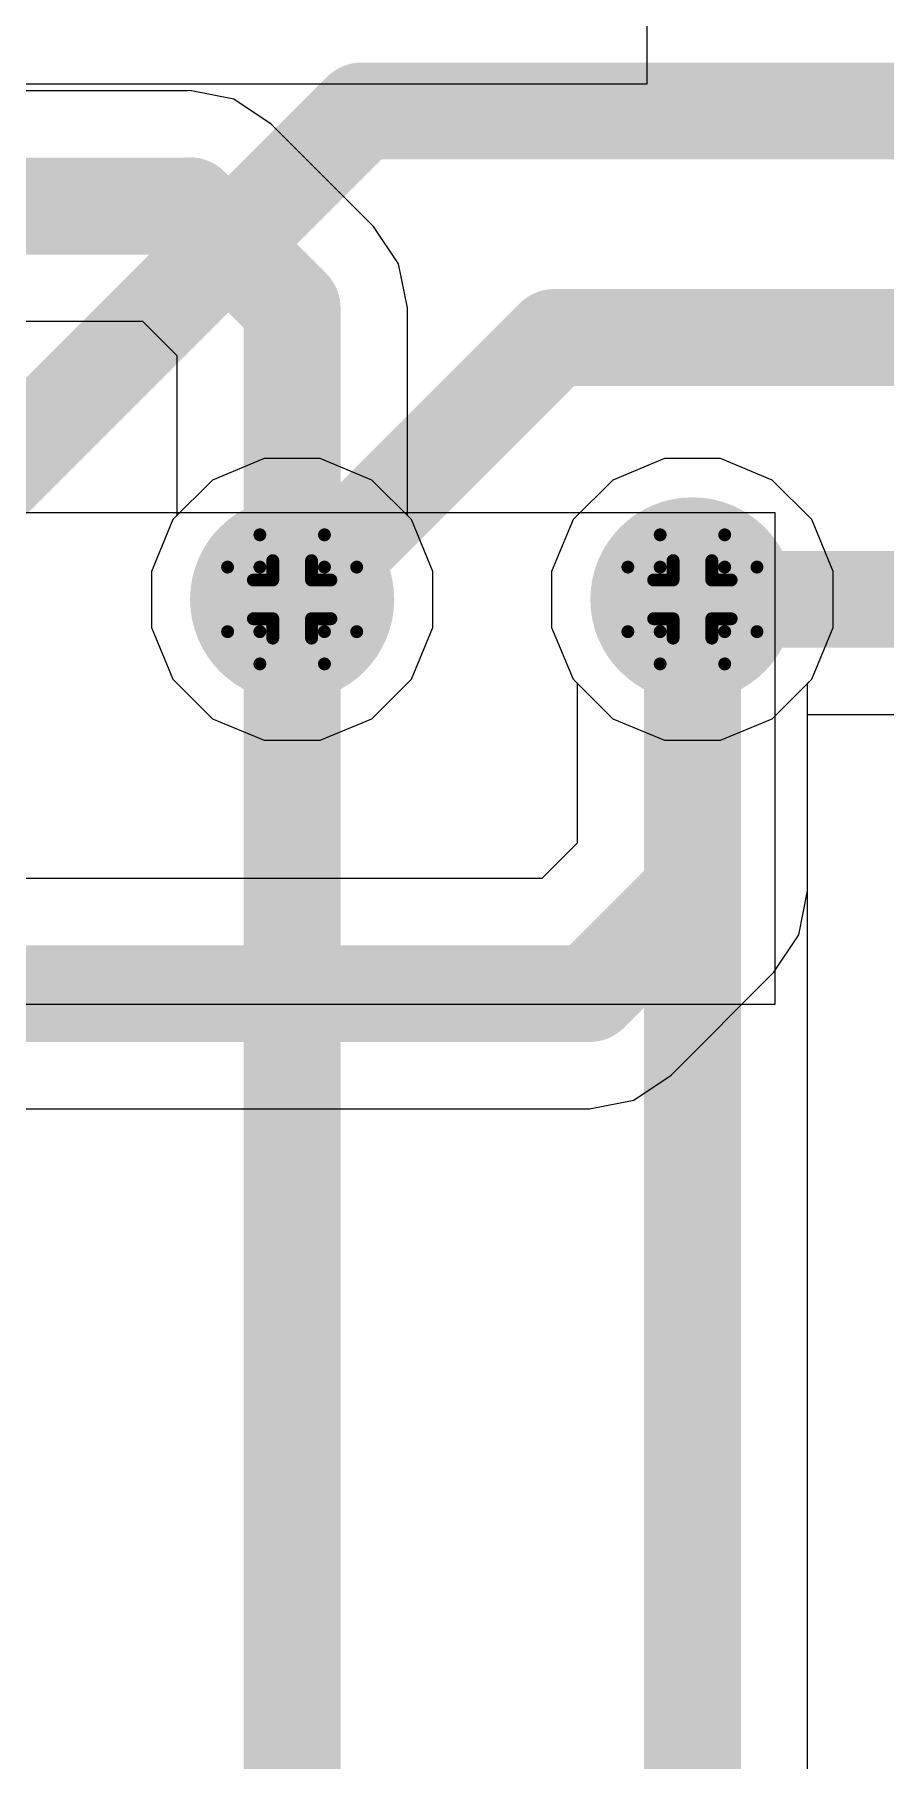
# Model space of a CAD drawing. Header units: inches. Extents: x -7 to 5163, y -3 to 5149.
# Drawn here: x 49.13 to 52.47, y 139.91 to 146.7 of the extents above; entities that cross this region are included whole.
import ezdxf

# ---------------------------------------------------------------- set-up
doc = ezdxf.new("R2010")
doc.units = ezdxf.units.IN
for name, color, linetype in [('Bottom Layer', 5, 'Continuous'), ('Bottom Solder', 6, 'Continuous'), ('Drill Drawing', 1, 'Continuous'), ('GND', 76, 'Continuous'), ('PWR', 16, 'Continuous'), ('Top Layer', 1, 'Continuous'), ('Top Solder', 216, 'Continuous'), ('Via Holes', 16, 'Continuous')]:
    doc.layers.add(name, color=color, linetype=linetype)

msp = doc.modelspace()

# ---------------------------------------------------------------- hatches: boundary and pattern name
at = {"layer": 'Bottom Layer'}
h = msp.add_hatch(color=5, dxfattribs=at)
edge = h.paths.add_edge_path()
edge.add_arc((50.1396, 144.4771), 0.3, 0, 360)
h = msp.add_hatch(color=5, dxfattribs=at)
edge = h.paths.add_edge_path()
edge.add_arc((51.7144, 144.4771), 0.3, 0, 360)
at = {"layer": 'Bottom Solder'}
h = msp.add_hatch(color=6, dxfattribs=at)
edge = h.paths.add_edge_path()
edge.add_arc((50.1396, 144.4771), 0.4016, 0, 360)
h = msp.add_hatch(color=6, dxfattribs=at)
edge = h.paths.add_edge_path()
edge.add_arc((51.7144, 144.4771), 0.4016, 0, 360)
at = {"layer": 'GND'}
h = msp.add_hatch(color=76, dxfattribs=at)
edge = h.paths.add_edge_path()
edge.add_arc((50.1396, 144.4771), 0.3, 0, 360)
h = msp.add_hatch(color=76, dxfattribs=at)
edge = h.paths.add_edge_path()
edge.add_arc((51.7144, 144.4771), 0.3, 0, 360)
at = {"layer": 'PWR'}
h = msp.add_hatch(color=16, dxfattribs=at)
edge = h.paths.add_edge_path()
edge.add_arc((50.1396, 144.4771), 0.3, 0, 360)
h = msp.add_hatch(color=16, dxfattribs=at)
edge = h.paths.add_edge_path()
edge.add_arc((51.7144, 144.4771), 0.3, 0, 360)
at = {"layer": 'Top Layer'}
h = msp.add_hatch(color=1, dxfattribs=at)
edge = h.paths.add_edge_path()
edge.add_arc((50.1396, 144.4771), 0.3, 0, 360)
h = msp.add_hatch(color=1, dxfattribs=at)
edge = h.paths.add_edge_path()
edge.add_arc((51.7144, 144.4771), 0.3, 0, 360)
at = {"layer": 'Top Solder'}
h = msp.add_hatch(color=216, dxfattribs=at)
edge = h.paths.add_edge_path()
edge.add_arc((50.1396, 144.4771), 0.4016, 0, 360)
h = msp.add_hatch(color=216, dxfattribs=at)
edge = h.paths.add_edge_path()
edge.add_arc((51.7144, 144.4771), 0.4016, 0, 360)
at = {"layer": 'Via Holes'}
h = msp.add_hatch(color=7, dxfattribs=at)
edge = h.paths.add_edge_path()
edge.add_arc((50.1396, 144.4771), 0.15, 0, 360)
h = msp.add_hatch(color=7, dxfattribs=at)
edge = h.paths.add_edge_path()
edge.add_arc((51.7144, 144.4771), 0.15, 0, 360)

# ---------------------------------------------------------------- linework, layer by layer
at = {"layer": 'Bottom Layer'}
for p, q in [((49.7274, 146.4778), (45.1104, 146.4778)), ((49.7371, 146.4797), (49.7274, 146.4778)), ((49.9105, 146.4452), (49.7371, 146.4797)), ((50.0575, 146.347), (49.9105, 146.4452)), ((50.4601, 145.9444), (50.0575, 146.347)), ((50.5583, 145.7974), (50.4601, 145.9444)), ((50.5928, 145.624), (50.5583, 145.7974)), ((50.5928, 144.8074), (50.5928, 145.624)), ((50.5928, 145.624), (50.5928, 145.624)), ((45.2981, 145.5714), (49.5513, 145.5714)), ((49.5513, 145.5714), (49.6864, 145.4363)), ((49.6864, 145.4363), (49.6864, 144.8074)), ((51.6042, 145.0311), (51.4006, 144.9468)), ((51.8246, 145.0311), (51.6042, 145.0311)), ((52.0282, 144.9468), (51.8246, 145.0311)), ((51.4006, 144.9468), (51.2447, 144.7909)), ((52.1841, 144.7909), (52.0282, 144.9468)), ((49.6864, 144.8074), (49.6699, 144.7909)), ((50.6093, 144.7909), (50.5928, 144.8074)), ((49.6699, 144.7909), (49.5856, 144.5873)), ((50.6936, 144.5873), (50.6093, 144.7909)), ((51.2447, 144.7909), (51.1604, 144.5873)), ((52.2684, 144.5873), (52.1841, 144.7909)), ((49.5856, 144.5873), (49.5856, 144.3669)), ((50.6936, 144.3669), (50.6936, 144.5873)), ((51.1604, 144.5873), (51.1604, 144.3669)), ((52.2684, 144.3669), (52.2684, 144.5873)), ((49.5856, 144.3669), (49.6699, 144.1633)), ((50.6093, 144.1633), (50.6936, 144.3669)), ((51.1604, 144.3669), (51.2447, 144.1633)), ((52.1841, 144.1633), (52.2684, 144.3669)), ((49.6699, 144.1633), (49.8258, 144.0075)), ((50.4534, 144.0075), (50.6093, 144.1633)), ((51.2447, 144.1633), (51.2612, 144.1469)), ((51.2612, 144.1469), (51.2612, 143.518)), ((52.1676, 144.1469), (52.1841, 144.1633)), ((52.1676, 143.3303), (52.1676, 144.1469)), ((49.8258, 144.0075), (50.0294, 143.9231)), ((50.2498, 143.9231), (50.4534, 144.0075)), ((50.0294, 143.9231), (50.2498, 143.9231)), ((51.2612, 143.518), (51.1222, 143.379)), ((51.1222, 143.379), (44.0281, 143.379)), ((52.1331, 143.1568), (52.1676, 143.3303)), ((52.0349, 143.0098), (52.1331, 143.1568)), ((51.6304, 142.6053), (52.0349, 143.0098)), ((51.4834, 142.5071), (51.6304, 142.6053)), ((51.3099, 142.4726), (51.4834, 142.5071)), ((43.8404, 142.4726), (51.3099, 142.4726))]:
    msp.add_line(p, q, dxfattribs=at)
for points in [[(45.1104, 146.0246, 0.381, 0.381, 0), (49.7351, 146.0246, 0.381, 0.381, 0)], [(49.7351, 146.0246, 0.381, 0.381, 0), (49.7371, 146.0265, 0.381, 0.381, 0)], [(49.7371, 146.0265, 0.381, 0.381, 0), (50.1396, 145.624, 0.381, 0.381, 0)], [(50.1396, 144.4771, 0.381, 0.381, 0), (50.1396, 145.624, 0.381, 0.381, 0)], [(51.7144, 143.3303, 0.381, 0.381, 0), (51.7144, 144.4771, 0.381, 0.381, 0)], [(51.3099, 142.9258, 0.381, 0.381, 0), (51.7144, 143.3303, 0.381, 0.381, 0)], [(43.8404, 142.9258, 0.381, 0.381, 0), (51.3099, 142.9258, 0.381, 0.381, 0)]]:
    msp.add_lwpolyline(points, format="xyseb", dxfattribs=at)
for points in [[(49.6399, 146.0246, 0.1905, 0.1905, 1), (49.8304, 146.0246, 0.1905, 0.1905, 1)], [(49.6399, 146.0246, 0.1905, 0.1905, 1), (49.8304, 146.0246, 0.1905, 0.1905, 1)], [(49.6418, 146.0265, 0.1905, 0.1905, 1), (49.8323, 146.0265, 0.1905, 0.1905, 1)], [(49.6418, 146.0265, 0.1905, 0.1905, 1), (49.8323, 146.0265, 0.1905, 0.1905, 1)], [(50.0444, 145.624, 0.1905, 0.1905, 1), (50.2348, 145.624, 0.1905, 0.1905, 1)], [(50.0444, 145.624, 0.1905, 0.1905, 1), (50.2348, 145.624, 0.1905, 0.1905, 1)], [(50.0444, 144.4771, 0.1905, 0.1905, 1), (50.2348, 144.4771, 0.1905, 0.1905, 1)], [(51.6191, 144.4771, 0.1905, 0.1905, 1), (51.8096, 144.4771, 0.1905, 0.1905, 1)], [(51.6191, 143.3303, 0.1905, 0.1905, 1), (51.8096, 143.3303, 0.1905, 0.1905, 1)], [(51.6191, 143.3303, 0.1905, 0.1905, 1), (51.8096, 143.3303, 0.1905, 0.1905, 1)], [(51.2147, 142.9258, 0.1905, 0.1905, 1), (51.4052, 142.9258, 0.1905, 0.1905, 1)], [(51.2147, 142.9258, 0.1905, 0.1905, 1), (51.4052, 142.9258, 0.1905, 0.1905, 1)]]:
    msp.add_lwpolyline(points, format="xyseb", close=True, dxfattribs=at)
at = {"layer": 'Drill Drawing'}
for points in [[(50.0126, 144.6041, 0.0508, 0.0508, 0), (50.0126, 144.7311, 0.0508, 0.0508, 0)], [(50.0126, 144.7311, 0.0508, 0.0508, 0), (50.2666, 144.7311, 0.0508, 0.0508, 0)], [(50.2666, 144.6041, 0.0508, 0.0508, 0), (50.2666, 144.7311, 0.0508, 0.0508, 0)], [(51.5874, 144.6041, 0.0508, 0.0508, 0), (51.5874, 144.7311, 0.0508, 0.0508, 0)], [(51.5874, 144.7311, 0.0508, 0.0508, 0), (51.8414, 144.7311, 0.0508, 0.0508, 0)], [(51.8414, 144.6041, 0.0508, 0.0508, 0), (51.8414, 144.7311, 0.0508, 0.0508, 0)], [(49.8856, 144.3501, 0.0508, 0.0508, 0), (49.8856, 144.6041, 0.0508, 0.0508, 0)], [(49.8856, 144.6041, 0.0508, 0.0508, 0), (50.0126, 144.6041, 0.0508, 0.0508, 0)], [(50.0634, 144.5533, 0.0508, 0.0508, 0), (50.0634, 144.6295, 0.0508, 0.0508, 0)], [(50.0634, 144.6295, 0.0508, 0.0508, 0), (50.2158, 144.6295, 0.0508, 0.0508, 0)], [(50.2158, 144.5533, 0.0508, 0.0508, 0), (50.2158, 144.6295, 0.0508, 0.0508, 0)], [(50.2666, 144.6041, 0.0508, 0.0508, 0), (50.3936, 144.6041, 0.0508, 0.0508, 0)], [(50.3936, 144.3501, 0.0508, 0.0508, 0), (50.3936, 144.6041, 0.0508, 0.0508, 0)], [(51.4604, 144.3501, 0.0508, 0.0508, 0), (51.4604, 144.6041, 0.0508, 0.0508, 0)], [(51.4604, 144.6041, 0.0508, 0.0508, 0), (51.5874, 144.6041, 0.0508, 0.0508, 0)], [(51.6382, 144.5533, 0.0508, 0.0508, 0), (51.6382, 144.6295, 0.0508, 0.0508, 0)], [(51.6382, 144.6295, 0.0508, 0.0508, 0), (51.7906, 144.6295, 0.0508, 0.0508, 0)], [(51.7906, 144.5533, 0.0508, 0.0508, 0), (51.7906, 144.6295, 0.0508, 0.0508, 0)], [(51.8414, 144.6041, 0.0508, 0.0508, 0), (51.9684, 144.6041, 0.0508, 0.0508, 0)], [(51.9684, 144.3501, 0.0508, 0.0508, 0), (51.9684, 144.6041, 0.0508, 0.0508, 0)], [(49.9872, 144.4009, 0.0508, 0.0508, 0), (49.9872, 144.5533, 0.0508, 0.0508, 0)], [(49.9872, 144.5533, 0.0508, 0.0508, 0), (50.0634, 144.5533, 0.0508, 0.0508, 0)], [(50.2158, 144.5533, 0.0508, 0.0508, 0), (50.292, 144.5533, 0.0508, 0.0508, 0)], [(50.292, 144.4009, 0.0508, 0.0508, 0), (50.292, 144.5533, 0.0508, 0.0508, 0)], [(51.562, 144.4009, 0.0508, 0.0508, 0), (51.562, 144.5533, 0.0508, 0.0508, 0)], [(51.562, 144.5533, 0.0508, 0.0508, 0), (51.6382, 144.5533, 0.0508, 0.0508, 0)], [(51.7906, 144.5533, 0.0508, 0.0508, 0), (51.8668, 144.5533, 0.0508, 0.0508, 0)], [(51.8668, 144.4009, 0.0508, 0.0508, 0), (51.8668, 144.5533, 0.0508, 0.0508, 0)], [(49.9872, 144.4009, 0.0508, 0.0508, 0), (50.0634, 144.4009, 0.0508, 0.0508, 0)], [(50.0634, 144.3247, 0.0508, 0.0508, 0), (50.0634, 144.4009, 0.0508, 0.0508, 0)], [(50.2158, 144.4009, 0.0508, 0.0508, 0), (50.292, 144.4009, 0.0508, 0.0508, 0)], [(50.2158, 144.3247, 0.0508, 0.0508, 0), (50.2158, 144.4009, 0.0508, 0.0508, 0)], [(51.562, 144.4009, 0.0508, 0.0508, 0), (51.6382, 144.4009, 0.0508, 0.0508, 0)], [(51.6382, 144.3247, 0.0508, 0.0508, 0), (51.6382, 144.4009, 0.0508, 0.0508, 0)], [(51.7906, 144.4009, 0.0508, 0.0508, 0), (51.8668, 144.4009, 0.0508, 0.0508, 0)], [(51.7906, 144.3247, 0.0508, 0.0508, 0), (51.7906, 144.4009, 0.0508, 0.0508, 0)], [(49.8856, 144.3501, 0.0508, 0.0508, 0), (50.0126, 144.3501, 0.0508, 0.0508, 0)], [(50.0126, 144.2231, 0.0508, 0.0508, 0), (50.0126, 144.3501, 0.0508, 0.0508, 0)], [(50.0634, 144.3247, 0.0508, 0.0508, 0), (50.2158, 144.3247, 0.0508, 0.0508, 0)], [(50.2666, 144.3501, 0.0508, 0.0508, 0), (50.3936, 144.3501, 0.0508, 0.0508, 0)], [(50.2666, 144.2231, 0.0508, 0.0508, 0), (50.2666, 144.3501, 0.0508, 0.0508, 0)], [(51.4604, 144.3501, 0.0508, 0.0508, 0), (51.5874, 144.3501, 0.0508, 0.0508, 0)], [(51.5874, 144.2231, 0.0508, 0.0508, 0), (51.5874, 144.3501, 0.0508, 0.0508, 0)], [(51.6382, 144.3247, 0.0508, 0.0508, 0), (51.7906, 144.3247, 0.0508, 0.0508, 0)], [(51.8414, 144.3501, 0.0508, 0.0508, 0), (51.9684, 144.3501, 0.0508, 0.0508, 0)], [(51.8414, 144.2231, 0.0508, 0.0508, 0), (51.8414, 144.3501, 0.0508, 0.0508, 0)], [(50.0126, 144.2231, 0.0508, 0.0508, 0), (50.2666, 144.2231, 0.0508, 0.0508, 0)], [(51.5874, 144.2231, 0.0508, 0.0508, 0), (51.8414, 144.2231, 0.0508, 0.0508, 0)]]:
    msp.add_lwpolyline(points, format="xyseb", dxfattribs=at)
for points in [[(49.9999, 144.7311, 0.0254, 0.0254, 1), (50.0253, 144.7311, 0.0254, 0.0254, 1)], [(49.9999, 144.7311, 0.0254, 0.0254, 1), (50.0253, 144.7311, 0.0254, 0.0254, 1)], [(50.2539, 144.7311, 0.0254, 0.0254, 1), (50.2793, 144.7311, 0.0254, 0.0254, 1)], [(50.2539, 144.7311, 0.0254, 0.0254, 1), (50.2793, 144.7311, 0.0254, 0.0254, 1)], [(51.5747, 144.7311, 0.0254, 0.0254, 1), (51.6001, 144.7311, 0.0254, 0.0254, 1)], [(51.5747, 144.7311, 0.0254, 0.0254, 1), (51.6001, 144.7311, 0.0254, 0.0254, 1)], [(51.8287, 144.7311, 0.0254, 0.0254, 1), (51.8541, 144.7311, 0.0254, 0.0254, 1)], [(51.8287, 144.7311, 0.0254, 0.0254, 1), (51.8541, 144.7311, 0.0254, 0.0254, 1)], [(49.8729, 144.6041, 0.0254, 0.0254, 1), (49.8983, 144.6041, 0.0254, 0.0254, 1)], [(49.8729, 144.6041, 0.0254, 0.0254, 1), (49.8983, 144.6041, 0.0254, 0.0254, 1)], [(49.9999, 144.6041, 0.0254, 0.0254, 1), (50.0253, 144.6041, 0.0254, 0.0254, 1)], [(49.9999, 144.6041, 0.0254, 0.0254, 1), (50.0253, 144.6041, 0.0254, 0.0254, 1)], [(50.0507, 144.6295, 0.0254, 0.0254, 1), (50.0761, 144.6295, 0.0254, 0.0254, 1)], [(50.0507, 144.6295, 0.0254, 0.0254, 1), (50.0761, 144.6295, 0.0254, 0.0254, 1)], [(50.2031, 144.6295, 0.0254, 0.0254, 1), (50.2285, 144.6295, 0.0254, 0.0254, 1)], [(50.2031, 144.6295, 0.0254, 0.0254, 1), (50.2285, 144.6295, 0.0254, 0.0254, 1)], [(50.2539, 144.6041, 0.0254, 0.0254, 1), (50.2793, 144.6041, 0.0254, 0.0254, 1)], [(50.2539, 144.6041, 0.0254, 0.0254, 1), (50.2793, 144.6041, 0.0254, 0.0254, 1)], [(50.3809, 144.6041, 0.0254, 0.0254, 1), (50.4063, 144.6041, 0.0254, 0.0254, 1)], [(50.3809, 144.6041, 0.0254, 0.0254, 1), (50.4063, 144.6041, 0.0254, 0.0254, 1)], [(51.4477, 144.6041, 0.0254, 0.0254, 1), (51.4731, 144.6041, 0.0254, 0.0254, 1)], [(51.4477, 144.6041, 0.0254, 0.0254, 1), (51.4731, 144.6041, 0.0254, 0.0254, 1)], [(51.5747, 144.6041, 0.0254, 0.0254, 1), (51.6001, 144.6041, 0.0254, 0.0254, 1)], [(51.5747, 144.6041, 0.0254, 0.0254, 1), (51.6001, 144.6041, 0.0254, 0.0254, 1)], [(51.6255, 144.6295, 0.0254, 0.0254, 1), (51.6509, 144.6295, 0.0254, 0.0254, 1)], [(51.6255, 144.6295, 0.0254, 0.0254, 1), (51.6509, 144.6295, 0.0254, 0.0254, 1)], [(51.7779, 144.6295, 0.0254, 0.0254, 1), (51.8033, 144.6295, 0.0254, 0.0254, 1)], [(51.7779, 144.6295, 0.0254, 0.0254, 1), (51.8033, 144.6295, 0.0254, 0.0254, 1)], [(51.8287, 144.6041, 0.0254, 0.0254, 1), (51.8541, 144.6041, 0.0254, 0.0254, 1)], [(51.8287, 144.6041, 0.0254, 0.0254, 1), (51.8541, 144.6041, 0.0254, 0.0254, 1)], [(51.9557, 144.6041, 0.0254, 0.0254, 1), (51.9811, 144.6041, 0.0254, 0.0254, 1)], [(51.9557, 144.6041, 0.0254, 0.0254, 1), (51.9811, 144.6041, 0.0254, 0.0254, 1)], [(49.9745, 144.5533, 0.0254, 0.0254, 1), (49.9999, 144.5533, 0.0254, 0.0254, 1)], [(49.9745, 144.5533, 0.0254, 0.0254, 1), (49.9999, 144.5533, 0.0254, 0.0254, 1)], [(50.0507, 144.5533, 0.0254, 0.0254, 1), (50.0761, 144.5533, 0.0254, 0.0254, 1)], [(50.0507, 144.5533, 0.0254, 0.0254, 1), (50.0761, 144.5533, 0.0254, 0.0254, 1)], [(50.2031, 144.5533, 0.0254, 0.0254, 1), (50.2285, 144.5533, 0.0254, 0.0254, 1)], [(50.2031, 144.5533, 0.0254, 0.0254, 1), (50.2285, 144.5533, 0.0254, 0.0254, 1)], [(50.2793, 144.5533, 0.0254, 0.0254, 1), (50.3047, 144.5533, 0.0254, 0.0254, 1)], [(50.2793, 144.5533, 0.0254, 0.0254, 1), (50.3047, 144.5533, 0.0254, 0.0254, 1)], [(51.5493, 144.5533, 0.0254, 0.0254, 1), (51.5747, 144.5533, 0.0254, 0.0254, 1)], [(51.5493, 144.5533, 0.0254, 0.0254, 1), (51.5747, 144.5533, 0.0254, 0.0254, 1)], [(51.6255, 144.5533, 0.0254, 0.0254, 1), (51.6509, 144.5533, 0.0254, 0.0254, 1)], [(51.6255, 144.5533, 0.0254, 0.0254, 1), (51.6509, 144.5533, 0.0254, 0.0254, 1)], [(51.7779, 144.5533, 0.0254, 0.0254, 1), (51.8033, 144.5533, 0.0254, 0.0254, 1)], [(51.7779, 144.5533, 0.0254, 0.0254, 1), (51.8033, 144.5533, 0.0254, 0.0254, 1)], [(51.8541, 144.5533, 0.0254, 0.0254, 1), (51.8795, 144.5533, 0.0254, 0.0254, 1)], [(51.8541, 144.5533, 0.0254, 0.0254, 1), (51.8795, 144.5533, 0.0254, 0.0254, 1)], [(49.9745, 144.4009, 0.0254, 0.0254, 1), (49.9999, 144.4009, 0.0254, 0.0254, 1)], [(49.9745, 144.4009, 0.0254, 0.0254, 1), (49.9999, 144.4009, 0.0254, 0.0254, 1)], [(50.0507, 144.4009, 0.0254, 0.0254, 1), (50.0761, 144.4009, 0.0254, 0.0254, 1)], [(50.0507, 144.4009, 0.0254, 0.0254, 1), (50.0761, 144.4009, 0.0254, 0.0254, 1)], [(50.2031, 144.4009, 0.0254, 0.0254, 1), (50.2285, 144.4009, 0.0254, 0.0254, 1)], [(50.2031, 144.4009, 0.0254, 0.0254, 1), (50.2285, 144.4009, 0.0254, 0.0254, 1)], [(50.2793, 144.4009, 0.0254, 0.0254, 1), (50.3047, 144.4009, 0.0254, 0.0254, 1)], [(50.2793, 144.4009, 0.0254, 0.0254, 1), (50.3047, 144.4009, 0.0254, 0.0254, 1)], [(51.5493, 144.4009, 0.0254, 0.0254, 1), (51.5747, 144.4009, 0.0254, 0.0254, 1)], [(51.5493, 144.4009, 0.0254, 0.0254, 1), (51.5747, 144.4009, 0.0254, 0.0254, 1)], [(51.6255, 144.4009, 0.0254, 0.0254, 1), (51.6509, 144.4009, 0.0254, 0.0254, 1)], [(51.6255, 144.4009, 0.0254, 0.0254, 1), (51.6509, 144.4009, 0.0254, 0.0254, 1)], [(51.7779, 144.4009, 0.0254, 0.0254, 1), (51.8033, 144.4009, 0.0254, 0.0254, 1)], [(51.7779, 144.4009, 0.0254, 0.0254, 1), (51.8033, 144.4009, 0.0254, 0.0254, 1)], [(51.8541, 144.4009, 0.0254, 0.0254, 1), (51.8795, 144.4009, 0.0254, 0.0254, 1)], [(51.8541, 144.4009, 0.0254, 0.0254, 1), (51.8795, 144.4009, 0.0254, 0.0254, 1)], [(49.8729, 144.3501, 0.0254, 0.0254, 1), (49.8983, 144.3501, 0.0254, 0.0254, 1)], [(49.8729, 144.3501, 0.0254, 0.0254, 1), (49.8983, 144.3501, 0.0254, 0.0254, 1)], [(49.9999, 144.3501, 0.0254, 0.0254, 1), (50.0253, 144.3501, 0.0254, 0.0254, 1)], [(49.9999, 144.3501, 0.0254, 0.0254, 1), (50.0253, 144.3501, 0.0254, 0.0254, 1)], [(50.0507, 144.3247, 0.0254, 0.0254, 1), (50.0761, 144.3247, 0.0254, 0.0254, 1)], [(50.0507, 144.3247, 0.0254, 0.0254, 1), (50.0761, 144.3247, 0.0254, 0.0254, 1)], [(50.2031, 144.3247, 0.0254, 0.0254, 1), (50.2285, 144.3247, 0.0254, 0.0254, 1)], [(50.2031, 144.3247, 0.0254, 0.0254, 1), (50.2285, 144.3247, 0.0254, 0.0254, 1)], [(50.2539, 144.3501, 0.0254, 0.0254, 1), (50.2793, 144.3501, 0.0254, 0.0254, 1)], [(50.2539, 144.3501, 0.0254, 0.0254, 1), (50.2793, 144.3501, 0.0254, 0.0254, 1)], [(50.3809, 144.3501, 0.0254, 0.0254, 1), (50.4063, 144.3501, 0.0254, 0.0254, 1)], [(50.3809, 144.3501, 0.0254, 0.0254, 1), (50.4063, 144.3501, 0.0254, 0.0254, 1)], [(51.4477, 144.3501, 0.0254, 0.0254, 1), (51.4731, 144.3501, 0.0254, 0.0254, 1)], [(51.4477, 144.3501, 0.0254, 0.0254, 1), (51.4731, 144.3501, 0.0254, 0.0254, 1)], [(51.5747, 144.3501, 0.0254, 0.0254, 1), (51.6001, 144.3501, 0.0254, 0.0254, 1)], [(51.5747, 144.3501, 0.0254, 0.0254, 1), (51.6001, 144.3501, 0.0254, 0.0254, 1)], [(51.6255, 144.3247, 0.0254, 0.0254, 1), (51.6509, 144.3247, 0.0254, 0.0254, 1)], [(51.6255, 144.3247, 0.0254, 0.0254, 1), (51.6509, 144.3247, 0.0254, 0.0254, 1)], [(51.7779, 144.3247, 0.0254, 0.0254, 1), (51.8033, 144.3247, 0.0254, 0.0254, 1)], [(51.7779, 144.3247, 0.0254, 0.0254, 1), (51.8033, 144.3247, 0.0254, 0.0254, 1)], [(51.8287, 144.3501, 0.0254, 0.0254, 1), (51.8541, 144.3501, 0.0254, 0.0254, 1)], [(51.8287, 144.3501, 0.0254, 0.0254, 1), (51.8541, 144.3501, 0.0254, 0.0254, 1)], [(51.9557, 144.3501, 0.0254, 0.0254, 1), (51.9811, 144.3501, 0.0254, 0.0254, 1)], [(51.9557, 144.3501, 0.0254, 0.0254, 1), (51.9811, 144.3501, 0.0254, 0.0254, 1)], [(49.9999, 144.2231, 0.0254, 0.0254, 1), (50.0253, 144.2231, 0.0254, 0.0254, 1)], [(49.9999, 144.2231, 0.0254, 0.0254, 1), (50.0253, 144.2231, 0.0254, 0.0254, 1)], [(50.2539, 144.2231, 0.0254, 0.0254, 1), (50.2793, 144.2231, 0.0254, 0.0254, 1)], [(50.2539, 144.2231, 0.0254, 0.0254, 1), (50.2793, 144.2231, 0.0254, 0.0254, 1)], [(51.5747, 144.2231, 0.0254, 0.0254, 1), (51.6001, 144.2231, 0.0254, 0.0254, 1)], [(51.5747, 144.2231, 0.0254, 0.0254, 1), (51.6001, 144.2231, 0.0254, 0.0254, 1)], [(51.8287, 144.2231, 0.0254, 0.0254, 1), (51.8541, 144.2231, 0.0254, 0.0254, 1)], [(51.8287, 144.2231, 0.0254, 0.0254, 1), (51.8541, 144.2231, 0.0254, 0.0254, 1)]]:
    msp.add_lwpolyline(points, format="xyseb", close=True, dxfattribs=at)
at = {"layer": 'GND'}
for p, q in [((50.0294, 145.0311), (49.8258, 144.9468)), ((50.2498, 145.0311), (50.0294, 145.0311)), ((50.4534, 144.9468), (50.2498, 145.0311)), ((51.6042, 145.0311), (51.4006, 144.9468)), ((51.8246, 145.0311), (51.6042, 145.0311)), ((52.0282, 144.9468), (51.8246, 145.0311)), ((49.8258, 144.9468), (49.6699, 144.7909)), ((50.6093, 144.7909), (50.4534, 144.9468)), ((51.4006, 144.9468), (51.2447, 144.7909)), ((52.1841, 144.7909), (52.0282, 144.9468)), ((49.6699, 144.7909), (49.5856, 144.5873)), ((50.6936, 144.5873), (50.6093, 144.7909)), ((51.2447, 144.7909), (51.1604, 144.5873)), ((52.2684, 144.5873), (52.1841, 144.7909)), ((49.5856, 144.5873), (49.5856, 144.3669)), ((50.6936, 144.3669), (50.6936, 144.5873)), ((51.1604, 144.5873), (51.1604, 144.3669)), ((52.2684, 144.3669), (52.2684, 144.5873)), ((49.5856, 144.3669), (49.6699, 144.1633)), ((50.6093, 144.1633), (50.6936, 144.3669)), ((51.1604, 144.3669), (51.2447, 144.1633)), ((52.1841, 144.1633), (52.2684, 144.3669)), ((49.6699, 144.1633), (49.8258, 144.0075)), ((50.4534, 144.0075), (50.6093, 144.1633)), ((51.2447, 144.1633), (51.4006, 144.0075)), ((52.0282, 144.0075), (52.1841, 144.1633)), ((49.8258, 144.0075), (50.0294, 143.9231)), ((50.2498, 143.9231), (50.4534, 144.0075)), ((51.4006, 144.0075), (51.6042, 143.9231)), ((51.8246, 143.9231), (52.0282, 144.0075)), ((50.0294, 143.9231), (50.2498, 143.9231)), ((51.6042, 143.9231), (51.8246, 143.9231))]:
    msp.add_line(p, q, dxfattribs=at)
at = {"layer": 'PWR'}
for p, q in [((50.0294, 145.0311), (49.8258, 144.9468)), ((50.2498, 145.0311), (50.0294, 145.0311)), ((50.4534, 144.9468), (50.2498, 145.0311)), ((51.6042, 145.0311), (51.4006, 144.9468)), ((51.8246, 145.0311), (51.6042, 145.0311)), ((52.0282, 144.9468), (51.8246, 145.0311)), ((49.8258, 144.9468), (49.6699, 144.7909)), ((50.6093, 144.7909), (50.4534, 144.9468)), ((51.4006, 144.9468), (51.2447, 144.7909)), ((52.1841, 144.7909), (52.0282, 144.9468)), ((49.6699, 144.7909), (49.5856, 144.5873)), ((50.6936, 144.5873), (50.6093, 144.7909)), ((51.2447, 144.7909), (51.1604, 144.5873)), ((52.2684, 144.5873), (52.1841, 144.7909)), ((49.5856, 144.5873), (49.5856, 144.3669)), ((50.6936, 144.3669), (50.6936, 144.5873)), ((51.1604, 144.5873), (51.1604, 144.3669)), ((52.2684, 144.3669), (52.2684, 144.5873)), ((49.5856, 144.3669), (49.6699, 144.1633)), ((50.6093, 144.1633), (50.6936, 144.3669)), ((51.1604, 144.3669), (51.2447, 144.1633)), ((52.1841, 144.1633), (52.2684, 144.3669)), ((49.6699, 144.1633), (49.8258, 144.0075)), ((50.4534, 144.0075), (50.6093, 144.1633)), ((51.2447, 144.1633), (51.4006, 144.0075)), ((52.0282, 144.0075), (52.1841, 144.1633)), ((49.8258, 144.0075), (50.0294, 143.9231)), ((50.2498, 143.9231), (50.4534, 144.0075)), ((51.4006, 144.0075), (51.6042, 143.9231)), ((51.8246, 143.9231), (52.0282, 144.0075)), ((50.0294, 143.9231), (50.2498, 143.9231)), ((51.6042, 143.9231), (51.8246, 143.9231))]:
    msp.add_line(p, q, dxfattribs=at)
at = {"layer": 'Top Layer'}
for p, q in [((51.5345, 148.4402), (51.5345, 146.5047)), ((51.5345, 146.5047), (42.926, 146.5047)), ((46.8071, 144.8191), (52.0379, 144.8191)), ((52.0379, 144.8191), (52.0379, 142.8836)), ((52.1676, 136.4877), (52.1676, 144.0239)), ((52.1676, 144.0239), (58.2975, 144.0239)), ((52.0379, 142.8836), (46.8071, 142.8836))]:
    msp.add_line(p, q, dxfattribs=at)
for points in [[(48.4886, 144.4752, 0.381, 0.381, 0), (50.4122, 146.3988, 0.381, 0.381, 0)], [(50.4122, 146.3988, 0.381, 0.381, 0), (56.2542, 146.3988, 0.381, 0.381, 0)], [(50.1396, 144.4771, 0.381, 0.381, 0), (51.1701, 145.5077, 0.381, 0.381, 0)], [(51.1701, 145.5077, 0.381, 0.381, 0), (57.2465, 145.5077, 0.381, 0.381, 0)], [(50.1396, 135.5175, 0.381, 0.381, 0), (50.1396, 144.4771, 0.381, 0.381, 0)], [(51.7144, 144.4771, 0.381, 0.381, 0), (58.2975, 144.4771, 0.381, 0.381, 0)], [(51.7144, 136.3, 0.381, 0.381, 0), (51.7144, 144.4771, 0.381, 0.381, 0)]]:
    msp.add_lwpolyline(points, format="xyseb", dxfattribs=at)
for points in [[(50.3169, 146.3988, 0.1905, 0.1905, 1), (50.5074, 146.3988, 0.1905, 0.1905, 1)], [(50.3169, 146.3988, 0.1905, 0.1905, 1), (50.5074, 146.3988, 0.1905, 0.1905, 1)], [(51.0749, 145.5077, 0.1905, 0.1905, 1), (51.2654, 145.5077, 0.1905, 0.1905, 1)], [(51.0749, 145.5077, 0.1905, 0.1905, 1), (51.2654, 145.5077, 0.1905, 0.1905, 1)], [(50.0444, 144.4771, 0.1905, 0.1905, 1), (50.2348, 144.4771, 0.1905, 0.1905, 1)], [(50.0444, 144.4771, 0.1905, 0.1905, 1), (50.2348, 144.4771, 0.1905, 0.1905, 1)], [(51.6191, 144.4771, 0.1905, 0.1905, 1), (51.8096, 144.4771, 0.1905, 0.1905, 1)], [(51.6191, 144.4771, 0.1905, 0.1905, 1), (51.8096, 144.4771, 0.1905, 0.1905, 1)]]:
    msp.add_lwpolyline(points, format="xyseb", close=True, dxfattribs=at)

doc.saveas('drawing.dxf')
